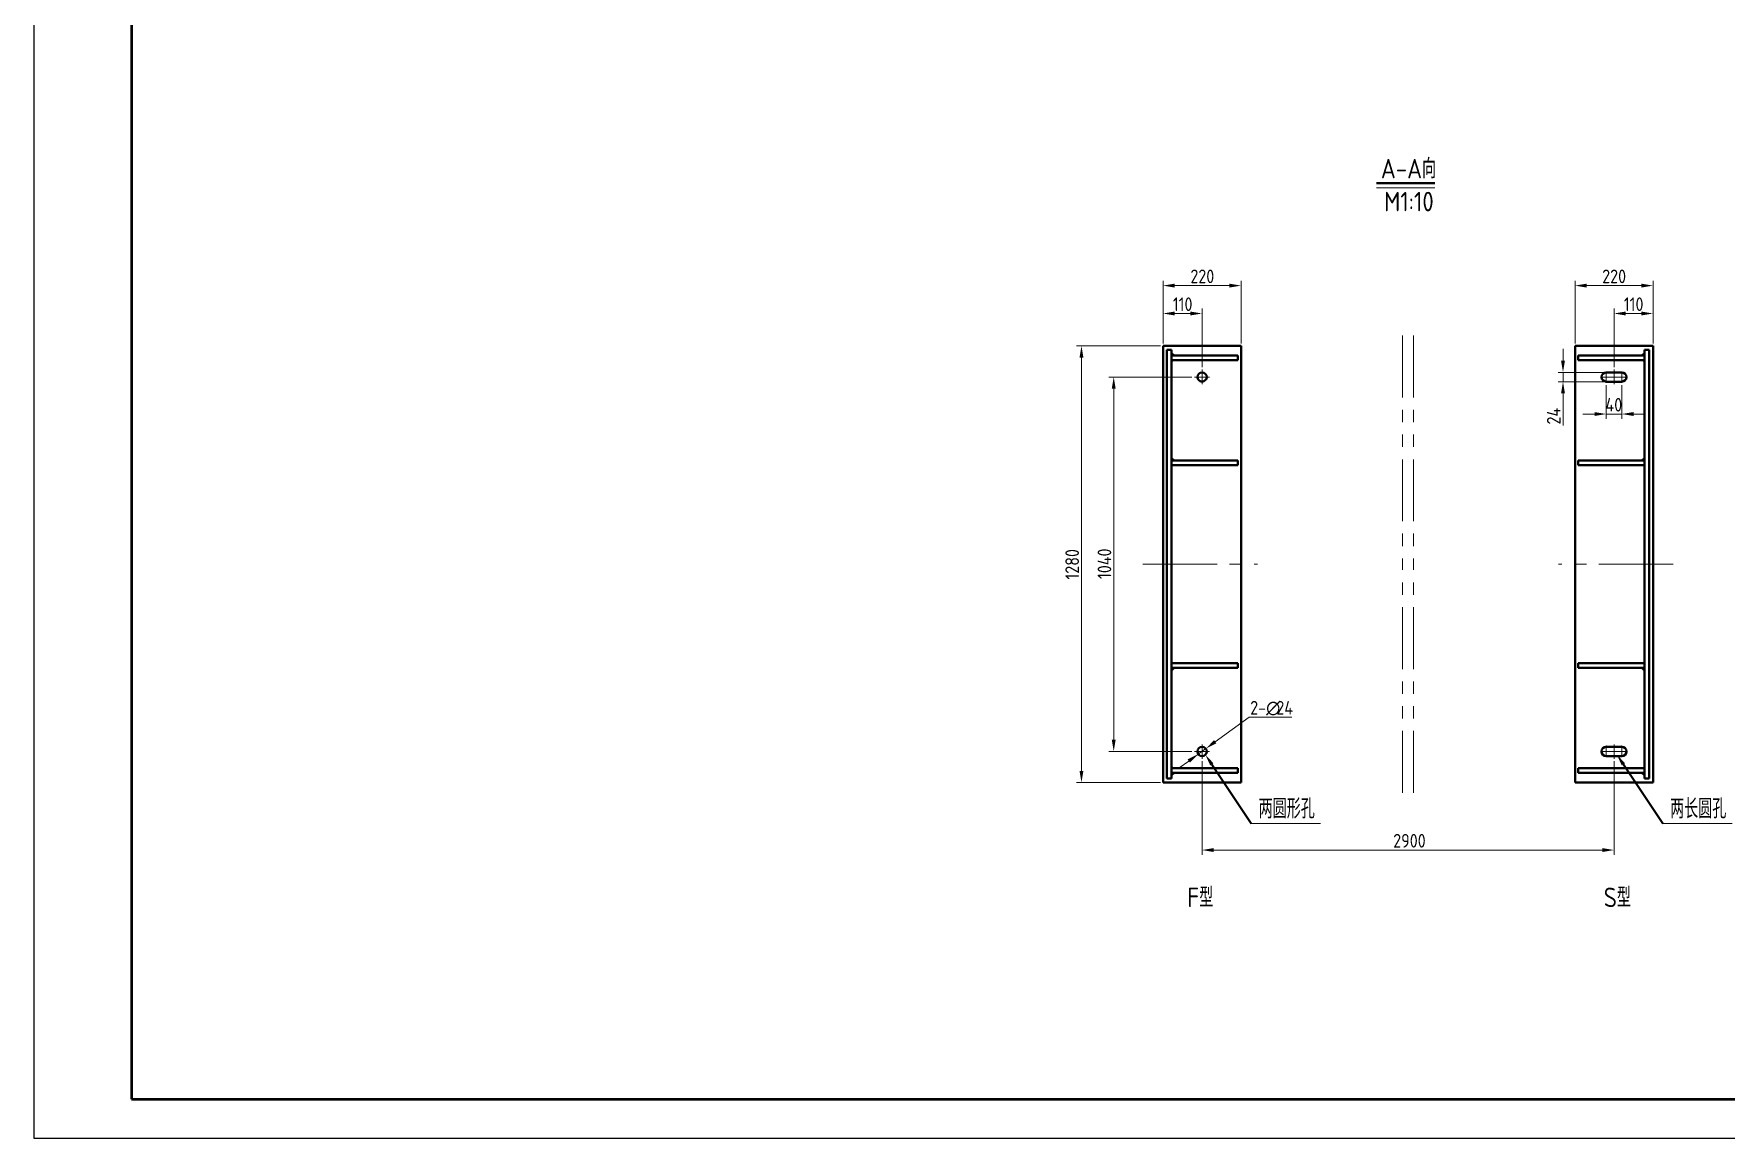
# Model space of a CAD drawing. Header units: millimetres. Extents: x -219752 to -218911, y 126587 to 127181.
# Drawn here: x -219751.5 to -219317.7, y 126586.6 to 126869.8 of the extents above; entities that cross this region are included whole.
import ezdxf

# ---------------------------------------------------------------- set-up
doc = ezdxf.new("R2010")
doc.units = ezdxf.units.MM
doc.linetypes.add('CENTER2', pattern=[28.575, 19.05, -3.175, 3.175, -3.175])
doc.linetypes.add('PHANTOM2', pattern=[31.75, 15.875, -3.175, 3.175, -3.175, 3.175, -3.175])
for name, color, linetype, lineweight in [('图层1', 7, 'Continuous', 40), ('图层3', 3, 'Continuous', 20), ('图层4', 2, 'Continuous', 20), ('图层6', 4, 'CENTER2', 20), ('图层7', 6, 'PHANTOM2', 20), ('图框_内框线', 5, 'Continuous', 50)]:
    doc.layers.add(name, color=color, linetype=linetype, lineweight=lineweight)
doc.layers.add('图框_外框线', color=7, linetype='Continuous')
doc.styles.add('工程字体', font='gbenor.shx', dxfattribs={"bigfont": 'gbcbig.shx'})

msp = doc.modelspace()

# ---------------------------------------------------------------- hatches: boundary and pattern name
at = {"layer": '图层1'}
for points in [[(-219459.861, 126787.893), (-219459.861, 126787.272), (-219459.164, 126787.272)], [(-219459.861, 126785.451), (-219459.861, 126786.072), (-219459.164, 126786.072)], [(-219338.651, 126787.893), (-219338.651, 126787.272), (-219339.348, 126787.272)], [(-219338.651, 126785.451), (-219338.651, 126786.072), (-219339.348, 126786.072)], [(-219459.861, 126760.993), (-219459.861, 126760.372), (-219459.164, 126760.372)], [(-219459.861, 126758.551), (-219459.861, 126759.172), (-219459.164, 126759.172)], [(-219338.651, 126760.993), (-219338.651, 126760.372), (-219339.348, 126760.372)], [(-219338.651, 126758.551), (-219338.651, 126759.172), (-219339.348, 126759.172)], [(-219459.861, 126708.993), (-219459.861, 126708.372), (-219459.164, 126708.372)], [(-219459.861, 126706.551), (-219459.861, 126707.172), (-219459.164, 126707.172)], [(-219338.651, 126708.993), (-219338.651, 126708.372), (-219339.348, 126708.372)], [(-219338.651, 126706.551), (-219338.651, 126707.172), (-219339.348, 126707.172)], [(-219459.861, 126682.093), (-219459.861, 126681.472), (-219459.164, 126681.472)], [(-219459.861, 126679.651), (-219459.861, 126680.272), (-219459.164, 126680.272)], [(-219338.651, 126682.093), (-219338.651, 126681.472), (-219339.348, 126681.472)], [(-219338.651, 126679.651), (-219338.651, 126680.272), (-219339.348, 126680.272)]]:
    msp.add_hatch(color=3, dxfattribs=at).paths.add_polyline_path(points)

# ---------------------------------------------------------------- linework, layer by layer
for p, q in [((-219407.356, 126831.466), (-219392.411, 126831.466)), ((-219442.061, 126789.772), (-219462.061, 126789.772)), ((-219462.061, 126789.772), (-219462.061, 126677.772)), ((-219461.061, 126788.772), (-219459.861, 126788.772)), ((-219461.061, 126788.772), (-219461.061, 126678.772)), ((-219459.861, 126788.772), (-219459.861, 126678.772)), ((-219442.061, 126677.772), (-219442.061, 126789.772)), ((-219356.451, 126677.772), (-219356.451, 126789.772)), ((-219356.451, 126789.772), (-219336.451, 126789.772)), ((-219338.651, 126788.772), (-219338.651, 126678.772)), ((-219337.451, 126788.772), (-219338.651, 126788.772)), ((-219337.451, 126788.772), (-219337.451, 126678.772)), ((-219336.451, 126789.772), (-219336.451, 126677.772)), ((-219459.861, 126787.893), (-219459.164, 126787.272)), ((-219459.861, 126787.272), (-219442.861, 126787.272)), ((-219442.861, 126786.072), (-219459.861, 126786.072)), ((-219442.861, 126787.272), (-219442.861, 126786.072)), ((-219338.651, 126787.272), (-219355.651, 126787.272)), ((-219355.651, 126787.272), (-219355.651, 126786.072)), ((-219355.651, 126786.072), (-219338.651, 126786.072)), ((-219338.651, 126787.893), (-219339.348, 126787.272)), ((-219346.451, 126782.972), (-219348.451, 126782.972)), ((-219346.451, 126780.572), (-219348.451, 126780.572)), ((-219346.451, 126782.972), (-219344.451, 126782.972)), ((-219346.451, 126780.572), (-219344.451, 126780.572)), ((-219459.861, 126760.993), (-219459.164, 126760.372)), ((-219459.861, 126760.372), (-219442.861, 126760.372)), ((-219442.861, 126759.172), (-219459.861, 126759.172)), ((-219442.861, 126760.372), (-219442.861, 126759.172)), ((-219338.651, 126760.372), (-219355.651, 126760.372)), ((-219355.651, 126760.372), (-219355.651, 126759.172)), ((-219355.651, 126759.172), (-219338.651, 126759.172)), ((-219338.651, 126760.993), (-219339.348, 126760.372)), ((-219442.861, 126708.372), (-219459.861, 126708.372)), ((-219459.861, 126706.551), (-219459.164, 126707.172)), ((-219459.861, 126707.172), (-219442.861, 126707.172)), ((-219442.861, 126707.172), (-219442.861, 126708.372)), ((-219355.651, 126708.372), (-219338.651, 126708.372)), ((-219355.651, 126707.172), (-219355.651, 126708.372)), ((-219338.651, 126707.172), (-219355.651, 126707.172)), ((-219338.651, 126706.551), (-219339.348, 126707.172)), ((-219346.451, 126686.972), (-219348.451, 126686.972)), ((-219346.451, 126684.572), (-219348.451, 126684.572)), ((-219346.451, 126686.972), (-219344.451, 126686.972)), ((-219346.451, 126684.572), (-219344.451, 126684.572)), ((-219442.861, 126681.472), (-219459.861, 126681.472)), ((-219459.861, 126679.651), (-219459.164, 126680.272)), ((-219459.861, 126680.272), (-219442.861, 126680.272)), ((-219449.538, 126682.437), (-219439.442, 126667.306)), ((-219442.861, 126680.272), (-219442.861, 126681.472)), ((-219355.651, 126681.472), (-219338.651, 126681.472)), ((-219355.651, 126680.272), (-219355.651, 126681.472)), ((-219338.651, 126680.272), (-219355.651, 126680.272)), ((-219344.051, 126682.437), (-219333.954, 126667.306)), ((-219338.651, 126679.651), (-219339.348, 126680.272)), ((-219462.061, 126677.772), (-219442.061, 126677.772)), ((-219461.061, 126678.772), (-219459.861, 126678.772)), ((-219336.451, 126677.772), (-219356.451, 126677.772)), ((-219337.451, 126678.772), (-219338.651, 126678.772))]:
    msp.add_line(p, q, dxfattribs=at)
at = {"layer": '图层1', "color": 3, "lineweight": 13}
for p, q in [((-219462.061, 126790.397), (-219462.061, 126806.458)), ((-219442.061, 126790.397), (-219442.061, 126806.458)), ((-219356.451, 126790.397), (-219356.451, 126806.458)), ((-219336.451, 126790.397), (-219336.451, 126806.458)), ((-219459.061, 126805.208), (-219445.061, 126805.208)), ((-219353.451, 126805.208), (-219339.451, 126805.208)), ((-219462.061, 126791.022), (-219462.061, 126799.314)), ((-219459.061, 126798.064), (-219455.061, 126798.064)), ((-219452.061, 126784.285), (-219452.061, 126799.314)), ((-219346.451, 126784.285), (-219346.451, 126799.314)), ((-219343.451, 126798.064), (-219339.451, 126798.064)), ((-219336.451, 126791.022), (-219336.451, 126799.314)), ((-219462.686, 126789.772), (-219484.216, 126789.772)), ((-219359.524, 126785.972), (-219359.524, 126788.972)), ((-219482.966, 126786.772), (-219482.966, 126680.772)), ((-219454.631, 126781.772), (-219475.949, 126781.772)), ((-219349.076, 126782.972), (-219360.774, 126782.972)), ((-219349.076, 126780.572), (-219360.774, 126780.572)), ((-219359.524, 126782.972), (-219359.524, 126780.572)), ((-219348.451, 126779.653), (-219348.451, 126771.035)), ((-219344.451, 126779.653), (-219344.451, 126771.035)), ((-219474.699, 126688.772), (-219474.699, 126778.772)), ((-219359.524, 126777.572), (-219359.524, 126769.335)), ((-219351.451, 126772.285), (-219354.451, 126772.285)), ((-219348.451, 126772.285), (-219344.451, 126772.285)), ((-219341.451, 126772.285), (-219338.451, 126772.285)), ((-219439.969, 126694.578), (-219448.666, 126688.245)), ((-219429.062, 126694.578), (-219439.969, 126694.578)), ((-219454.631, 126685.772), (-219475.949, 126685.772)), ((-219453.031, 126685.066), (-219451.091, 126686.479)), ((-219455.456, 126683.3), (-219457.881, 126681.534)), ((-219452.061, 126683.259), (-219452.061, 126659.217)), ((-219346.451, 126683.259), (-219346.451, 126659.217)), ((-219462.686, 126677.772), (-219484.216, 126677.772)), ((-219449.061, 126660.467), (-219349.451, 126660.467))]:
    msp.add_line(p, q, dxfattribs=at)
at = {"layer": '图层1'}
for centre in [(-219452.061, 126781.772), (-219452.061, 126685.772)]:
    msp.add_circle(centre, 1.2, dxfattribs=at)
for centre, start, end in [((-219348.451, 126781.772), 90, 270), ((-219344.451, 126781.772), 270, 90), ((-219348.451, 126685.772), 90, 270), ((-219344.451, 126685.772), 270, 90)]:
    msp.add_arc(centre, 1.2, start, end, dxfattribs=at)
at = {"layer": '图层1', "color": 3}
for points in [[(-219459.061, 126805.708), (-219459.061, 126804.708), (-219462.061, 126805.208)], [(-219445.061, 126805.708), (-219445.061, 126804.708), (-219442.061, 126805.208)], [(-219353.451, 126805.708), (-219353.451, 126804.708), (-219356.451, 126805.208)], [(-219339.451, 126805.708), (-219339.451, 126804.708), (-219336.451, 126805.208)], [(-219459.061, 126798.564), (-219459.061, 126797.564), (-219462.061, 126798.064)], [(-219455.061, 126798.564), (-219455.061, 126797.564), (-219452.061, 126798.064)], [(-219343.451, 126798.564), (-219343.451, 126797.564), (-219346.451, 126798.064)], [(-219339.451, 126798.564), (-219339.451, 126797.564), (-219336.451, 126798.064)], [(-219483.466, 126786.772), (-219482.466, 126786.772), (-219482.966, 126789.772)], [(-219360.024, 126785.972), (-219359.024, 126785.972), (-219359.524, 126782.972)], [(-219475.199, 126778.772), (-219474.199, 126778.772), (-219474.699, 126781.772)], [(-219360.024, 126777.572), (-219359.024, 126777.572), (-219359.524, 126780.572)], [(-219351.451, 126772.785), (-219351.451, 126771.785), (-219348.451, 126772.285)], [(-219341.451, 126772.785), (-219341.451, 126771.785), (-219344.451, 126772.285)], [(-219475.199, 126688.772), (-219474.199, 126688.772), (-219474.699, 126685.772)], [(-219448.96, 126688.649), (-219448.372, 126687.84), (-219451.091, 126686.479)], [(-219455.751, 126683.704), (-219455.162, 126682.896), (-219453.031, 126685.066)], [(-219483.466, 126680.772), (-219482.466, 126680.772), (-219482.966, 126677.772)], [(-219449.061, 126660.967), (-219449.061, 126659.967), (-219452.061, 126660.467)], [(-219349.451, 126660.967), (-219349.451, 126659.967), (-219346.451, 126660.467)]]:
    msp.add_solid(points, dxfattribs=at)
at = {"layer": '图层1'}
for points in [[(-219449.954, 126682.16), (-219451.204, 126684.933), (-219449.123, 126682.715)], [(-219344.467, 126682.16), (-219345.716, 126684.933), (-219343.635, 126682.715)]]:
    msp.add_solid(points, dxfattribs=at)
at = {"layer": '图层3'}
for p, q in [((-219407.356, 126830.285), (-219392.411, 126830.285)), ((-219439.442, 126667.306), (-219421.663, 126667.306)), ((-219333.954, 126667.306), (-219316.176, 126667.306))]:
    msp.add_line(p, q, dxfattribs=at)
at = {"layer": '图层6'}
for p, q in [((-219450.114, 126781.772), (-219454.006, 126781.772)), ((-219452.061, 126783.66), (-219452.061, 126779.976)), ((-219349.953, 126781.772), (-219342.965, 126781.772)), ((-219348.451, 126783.223), (-219348.451, 126781.772)), ((-219348.451, 126780.278), (-219348.451, 126781.772)), ((-219346.451, 126783.66), (-219346.451, 126779.976)), ((-219344.451, 126783.223), (-219344.451, 126781.772)), ((-219344.451, 126780.278), (-219344.451, 126781.772)), ((-219467.227, 126733.772), (-219437.811, 126733.772)), ((-219331.286, 126733.772), (-219360.702, 126733.772)), ((-219450.114, 126685.772), (-219454.006, 126685.772)), ((-219452.061, 126683.884), (-219452.061, 126687.569)), ((-219349.953, 126685.772), (-219342.965, 126685.772)), ((-219348.451, 126687.266), (-219348.451, 126685.772)), ((-219348.451, 126684.322), (-219348.451, 126685.772)), ((-219346.451, 126683.884), (-219346.451, 126687.569)), ((-219344.451, 126687.266), (-219344.451, 126685.772)), ((-219344.451, 126684.322), (-219344.451, 126685.772))]:
    msp.add_line(p, q, dxfattribs=at)
at = {"layer": '图层7'}
for p, q in [((-219400.658, 126792.41), (-219400.658, 126733.772)), ((-219397.855, 126792.41), (-219397.855, 126733.772)), ((-219400.658, 126675.135), (-219400.658, 126733.772)), ((-219397.855, 126675.135), (-219397.855, 126733.772))]:
    msp.add_line(p, q, dxfattribs=at)
at = {"layer": '图框_内框线'}
for p, q in [((-219726.511, 127170.577), (-219726.511, 126596.577)), ((-219726.511, 126596.577), (-218920.511, 126596.577))]:
    msp.add_line(p, q, dxfattribs=at)
at = {"layer": '图框_外框线'}
for p, q in [((-219751.511, 127180.577), (-219751.511, 126586.577)), ((-219751.511, 126586.577), (-218910.511, 126586.577))]:
    msp.add_line(p, q, dxfattribs=at)

# ---------------------------------------------------------------- texts
at = {"layer": '图层1', "color": 2, "style": '工程字体'}
for s, p in [('220', (-219455.038, 126805.833)), ('220', (-219349.478, 126805.833)), ('110', (-219459.541, 126798.689)), ('110', (-219343.931, 126798.689)), ('40', (-219348.64, 126772.91)), ('2-', (-219439.707, 126695.203)), ('∅', (-219435.624, 126695.203)), ('24', (-219432.999, 126695.203)), ('2900', (-219403.049, 126661.092))]:
    msp.add_text(s, height=3.5, dxfattribs=at).set_placement(p)
for s, p in [('24', (-219360.149, 126769.597)), ('1280', (-219483.591, 126729.834)), ('1040', (-219475.324, 126729.979))]:
    msp.add_text(s, height=3.5, rotation=90, dxfattribs=at).set_placement(p)
at = {"layer": '图层4', "style": '工程字体'}
for s, p in [('A-A向', (-219406.216, 126832.734)), ('M1:10', (-219405.391, 126824.268)), ('两圆形孔', (-219437.553, 126668.575)), ('两长圆孔', (-219332.065, 126668.575)), ('F型', (-219455.844, 126645.826)), ('S型', (-219349.085, 126645.826))]:
    msp.add_text(s, height=5, dxfattribs=at).set_placement(p)

doc.saveas('drawing.dxf')
